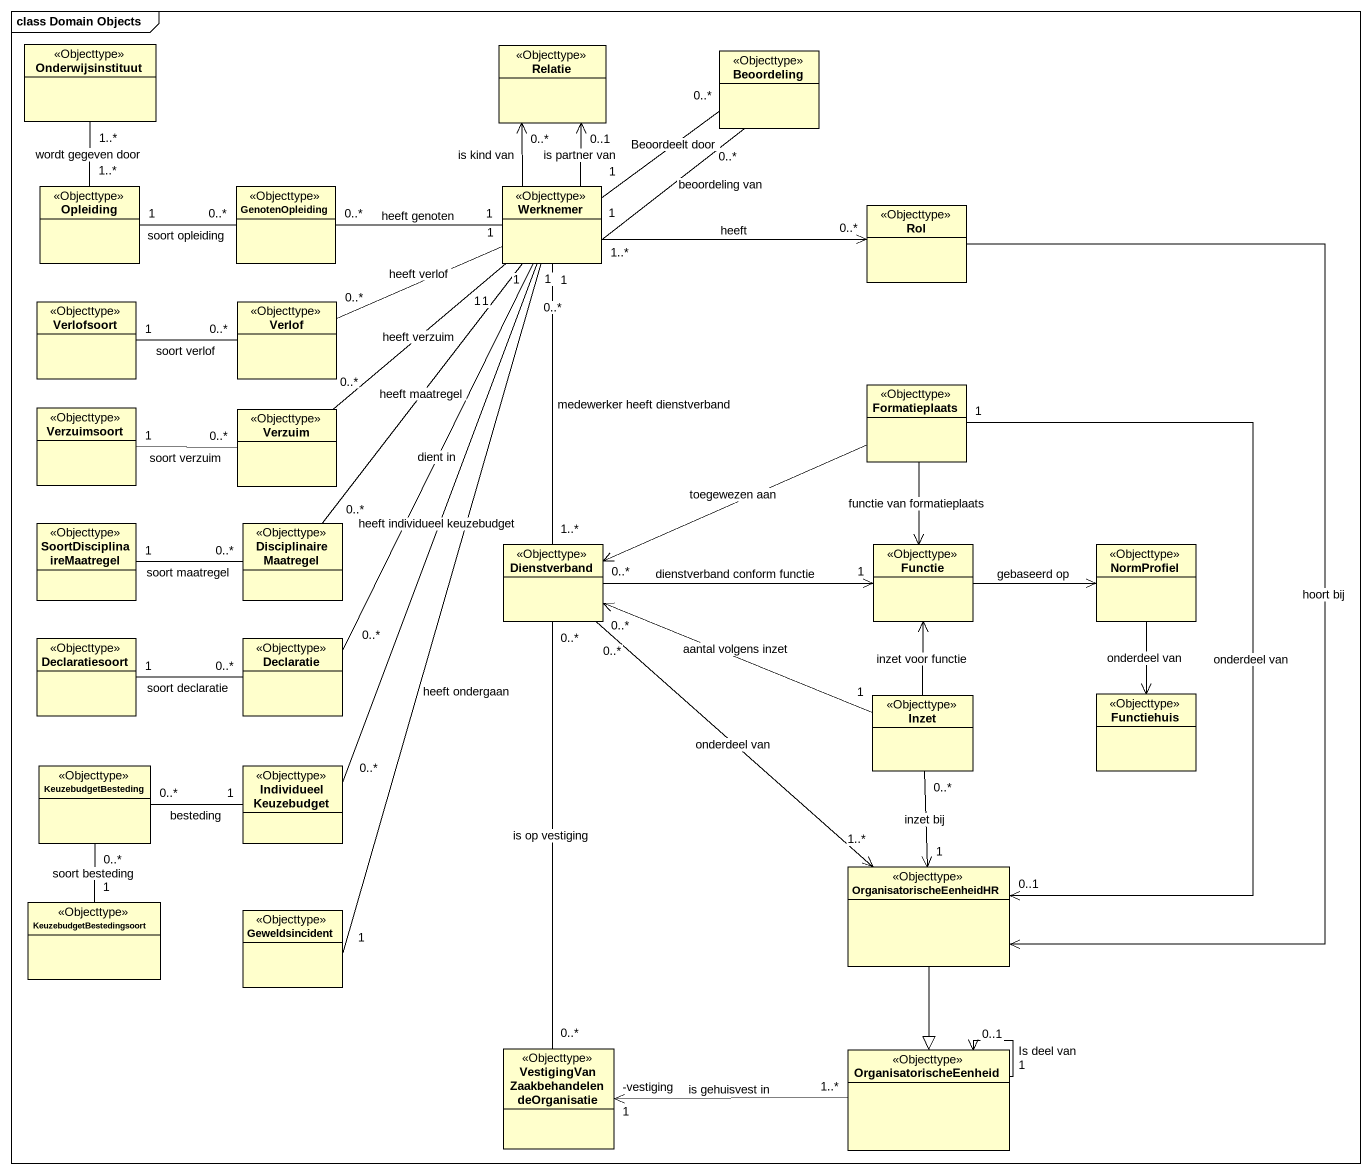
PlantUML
@startuml
mainframe class Domain Objects
hide circle
hide empty members
class Onderwijsinstituut <<Objecttype>>
class Relatie <<Objecttype>>
class Beoordeling <<Objecttype>>
class Opleiding <<Objecttype>>
class GenotenOpleiding <<Objecttype>>
class Werknemer <<Objecttype>>
class Rol <<Objecttype>>
class Verlofsoort <<Objecttype>>
class Verlof <<Objecttype>>
class Formatieplaats <<Objecttype>>
class Verzuimsoort <<Objecttype>>
class Verzuim <<Objecttype>>
class SoortDisciplinaireMaatregel <<Objecttype>>
class "Disciplinaire Maatregel" as Disciplinaire_Maatregel <<Objecttype>>
class Dienstverband <<Objecttype>>
class Functie <<Objecttype>>
class NormProfiel <<Objecttype>>
class Declaratiesoort <<Objecttype>>
class Declaratie <<Objecttype>>
class Inzet <<Objecttype>>
class Functiehuis <<Objecttype>>
class KeuzebudgetBesteding <<Objecttype>>
class "Individueel Keuzebudget" as Individueel_Keuzebudget <<Objecttype>>
class OrganisatorischeEenheidHR <<Objecttype>>
class KeuzebudgetBestedingsoort <<Objecttype>>
class Geweldsincident <<Objecttype>>
class "VestigingVanZaakbehandelendeOrganisatie" as VestigingVanZaakbehandelende <<Objecttype>>
class OrganisatorischeEenheid <<Objecttype>>
Relatie "0..*" <-- Werknemer : is kind van
Opleiding "1..*" -up- "1..*" Onderwijsinstituut : wordt gegeven door
GenotenOpleiding "0..*" -left- "1" Opleiding : soort opleiding
Werknemer -up-> "0..1" Relatie : is partner van
Werknemer "1" -up- "0..*" Beoordeling : beoordeling van
Werknemer "1" -up- "0..*" Beoordeling : Beoordeelt door
Werknemer "1" -left- "0..*" GenotenOpleiding : heeft genoten
Werknemer "1..*" -right-> "0..*" Rol : heeft
Werknemer "1" -left- "0..*" Verlof : heeft verlof
Werknemer "1" -- "0..*" Verzuim : heeft verzuim
Werknemer "1" -- "0..*" Disciplinaire_Maatregel : heeft maatregel
Werknemer "1" -- "1..*" Dienstverband : medewerker heeft dienstverband
Werknemer "1" -- "0..*" Declaratie : dient in
Werknemer "0..*" -- "1" Geweldsincident : heeft ondergaan
Rol --> OrganisatorischeEenheidHR : hoort bij
Verlof "0..*" -left- "1" Verlofsoort : soort verlof
Formatieplaats -left-> Dienstverband : toegewezen aan
Formatieplaats --> Functie : functie van formatieplaats
Formatieplaats "1" --> "0..1" OrganisatorischeEenheidHR : onderdeel van
Verzuim "0..*" -left- "1" Verzuimsoort : soort verzuim
Disciplinaire_Maatregel "0..*" -left- "1" SoortDisciplinaireMaatregel : soort maatregel
Dienstverband "0..*" -right-> "1" Functie : dienstverband conform functie
Dienstverband "0..*" --> "1..*" OrganisatorischeEenheidHR : onderdeel van
Dienstverband "0..*" -- "0..*" VestigingVanZaakbehandelende : is op vestiging
Functie -right-> NormProfiel : gebaseerd op
NormProfiel --> Functiehuis : onderdeel van
Declaratie "0..*" -left- "1" Declaratiesoort : soort declaratie
Inzet "1" -left-> "0..*" Dienstverband : aantal volgens inzet
Inzet -up-> Functie : inzet voor functie
Inzet "0..*" --> "1" OrganisatorischeEenheidHR : inzet bij
KeuzebudgetBesteding "0..*" -- "1" KeuzebudgetBestedingsoort : soort besteding
Individueel_Keuzebudget "0..*" -up- "1" Werknemer : heeft individueel keuzebudget
Individueel_Keuzebudget "1" -left- "0..*" KeuzebudgetBesteding : besteding
OrganisatorischeEenheidHR --|> OrganisatorischeEenheid
OrganisatorischeEenheid "1..*" -left-> "-vestiging\n1" VestigingVanZaakbehandelende : is gehuisvest in
OrganisatorischeEenheid "1" --> "0..1" OrganisatorischeEenheid : Is deel van
@enduml
